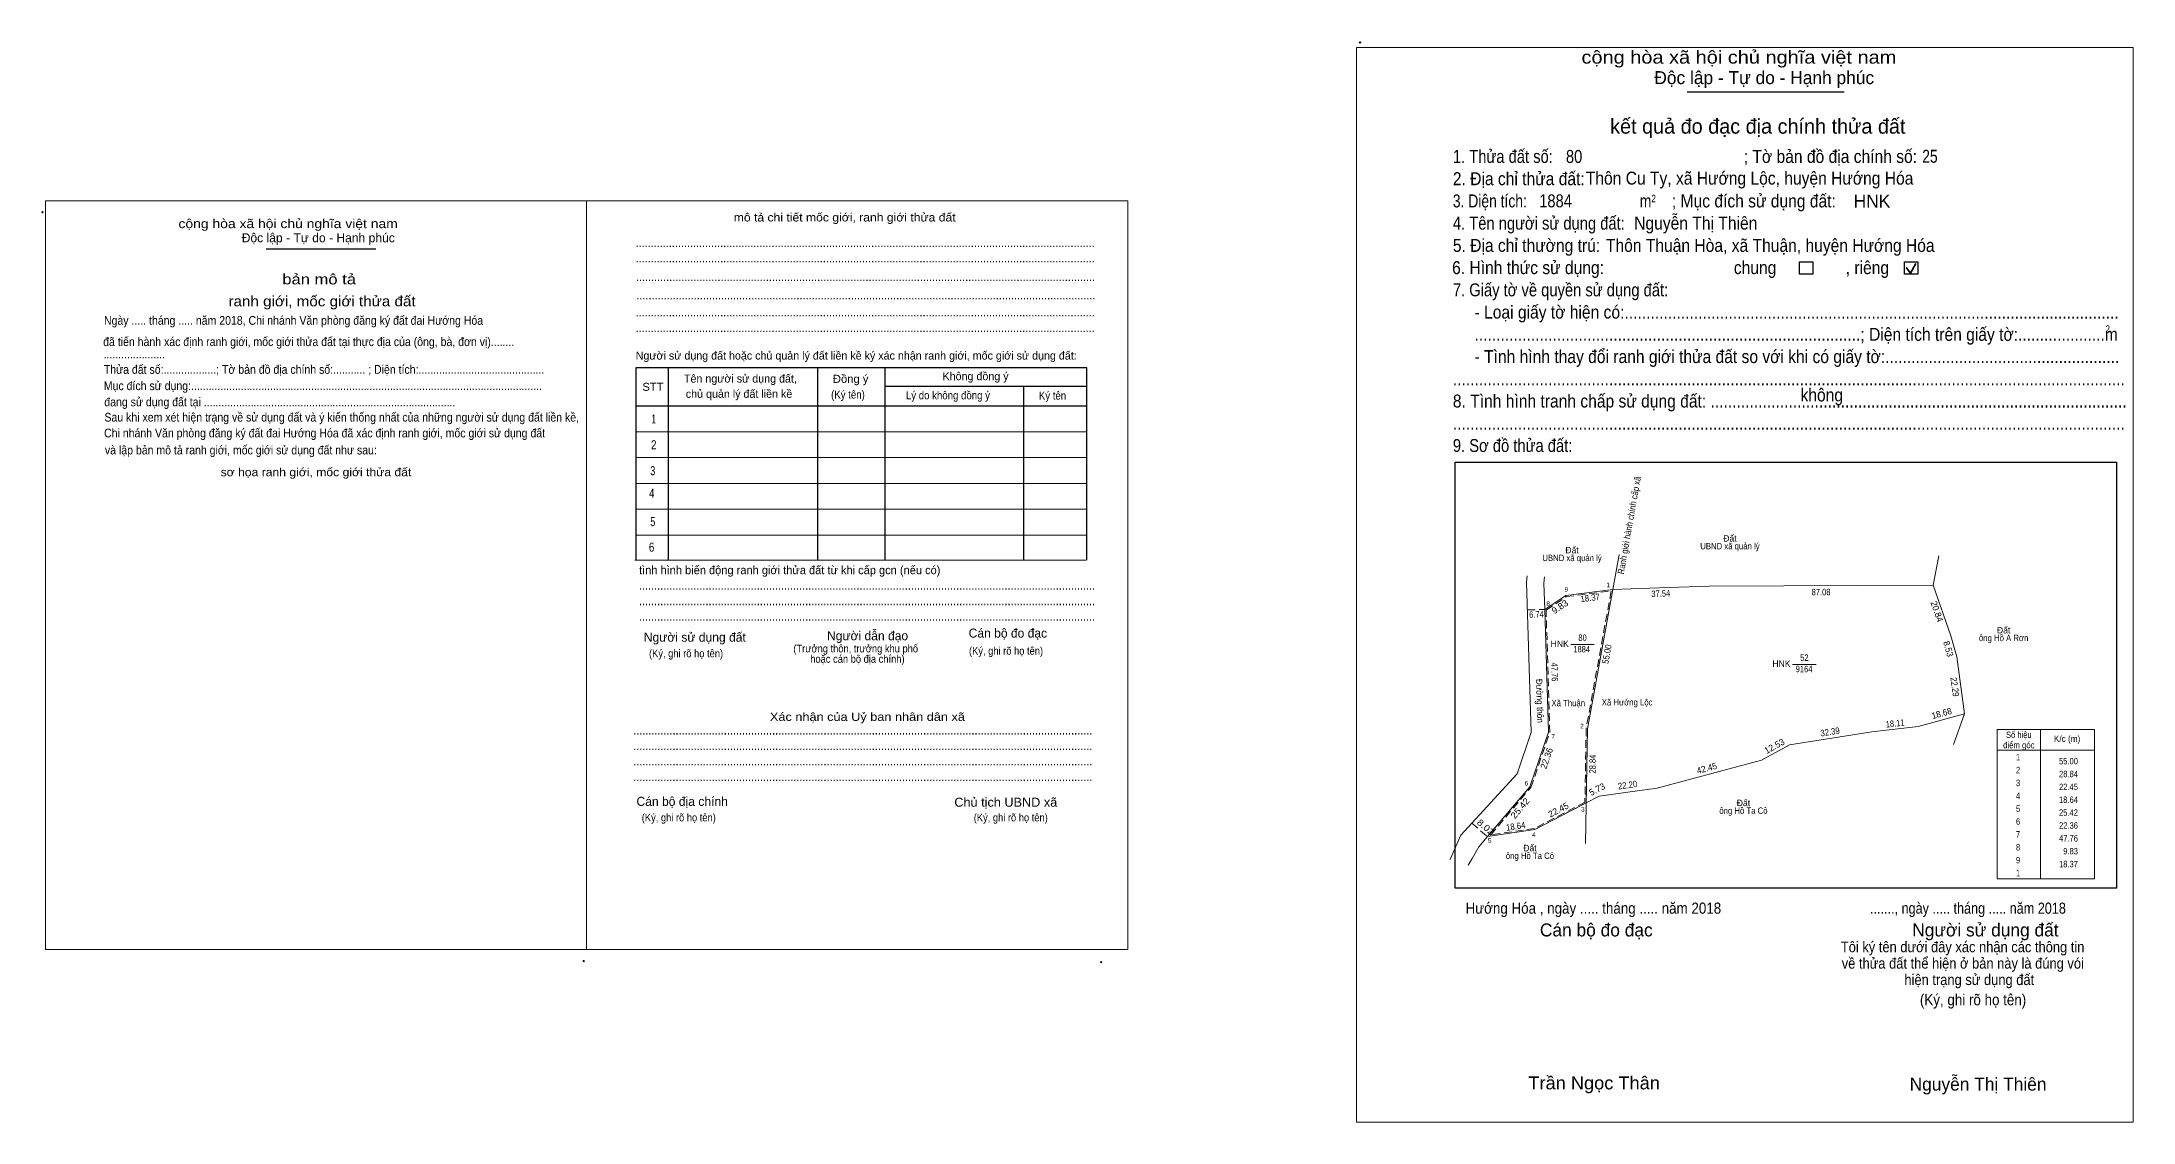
# Model space of a CAD drawing. Header units: metres. Extents: x 543366 to 546518, y 1827251 to 1827685.
# Drawn here: x 544208 to 545021, y 1827251 to 1827671 of the extents above; entities that cross this region are included whole.
import ezdxf
from ezdxf.enums import TextEntityAlignment as Align

# ---------------------------------------------------------------- set-up
doc = ezdxf.new("R2010")
doc.units = ezdxf.units.M
doc.header["$PDMODE"] = 32
doc.header["$PDSIZE"] = 0.5
doc.linetypes.add('DOTTED', pattern=[1.5, 0.3, -1.2])
doc.linetypes.add('MEDIUM_DASHED', pattern=[4.5, 3, -1.5])
for name, color, linetype, lineweight in [('1', 7, 'DOTTED', 13), ('10', 7, 'Continuous', 13), ('2', 7, 'Continuous', 13), ('23', 7, 'Continuous', 13), ('46', 7, 'Continuous', 13), ('51', 7, 'Continuous', 13), ('63', 7, 'Continuous', 13), ('7', 7, 'Continuous', 25)]:
    doc.layers.add(name, color=color, linetype=linetype, lineweight=lineweight)
doc.layers.add('16', color=7, linetype='Continuous')
doc.layers.add('6', color=7, linetype='Continuous')

msp = doc.modelspace()

# ---------------------------------------------------------------- linework, layer by layer
at = {"layer": '1', "linetype": 'Continuous'}
for points in [[(544832.72, 1827380.59), (544813.25, 1827377.93), (544808.17, 1827375.29), (544808.64, 1827404.13), (544818.47, 1827458.24), (544832.72, 1827458.72)], [(544832.72, 1827458.72), (544855.99, 1827459.5), (544943.07, 1827459.91), (544949.89, 1827440.22), (544952.24, 1827432.02), (544955.25, 1827409.93), (544937.25, 1827404.93), (544919.25, 1827402.93), (544887.25, 1827397.93), (544876.25, 1827391.93), (544835.25, 1827380.93), (544832.72, 1827380.59)], [(544788.25, 1827364.93), (544806.49, 1827374.42), (544808.17, 1827375.29)]]:
    msp.add_lwpolyline(points, dxfattribs=at)
msp.add_lwpolyline([(544818.47, 1827458.24), (544808.64, 1827404.13), (544808.17, 1827375.29), (544788.25, 1827364.93), (544769.81, 1827362.2), (544786.24, 1827381.6), (544793.51, 1827402.74), (544792.07, 1827450.48), (544800.25, 1827455.93)], close=True, dxfattribs=at)
at = {"layer": '1', "linetype": 'MEDIUM_DASHED'}
msp.add_lwpolyline([(544817.86, 1827457.66), (544808.14, 1827404.18), (544807.67, 1827375.6), (544788.09, 1827365.41), (544771.05, 1827362.89), (544786.68, 1827381.35), (544794.01, 1827402.66), (544792.58, 1827450.22), (544800.43, 1827455.45)], close=True, dxfattribs=at)
at = {"layer": '10'}
for p, q in [((544945.24, 1827471.27), (544943.07, 1827459.91)), ((544950.88, 1827397.96), (544955.25, 1827409.93))]:
    msp.add_line(p, q, dxfattribs=at)
for points in [[(544792.07, 1827450.48), (544791.76, 1827460.75), (544791.96, 1827463.12)], [(544943.07, 1827459.91), (544855.99, 1827459.5), (544832.72, 1827458.72), (544818.47, 1827458.24)], [(544952.24, 1827432.02), (544949.89, 1827440.22), (544943.07, 1827459.91)], [(544769.81, 1827362.2), (544786.24, 1827381.6), (544793.51, 1827402.74), (544792.07, 1827450.48)]]:
    msp.add_lwpolyline(points, dxfattribs=at)
at = {"layer": '10', "linetype": 'DOTTED'}
msp.add_lwpolyline([(544818.47, 1827458.24), (544808.64, 1827404.13), (544808.17, 1827375.29)], dxfattribs=at)
at = {"layer": '2', "lineweight": 25}
for p, q in [((544295.1, 1827590.67), (544337.64, 1827590.67)), ((544451.32, 1827544.41), (544451.32, 1827469.69)), ((544509.35, 1827544.11), (544509.35, 1827469.69)), ((544535.54, 1827544.11), (544535.54, 1827469.69)), ((544535.54, 1827537.19), (544614, 1827537.19)), ((544589.42, 1827537.19), (544589.42, 1827469.69)), ((544438.72, 1827529.56), (544614, 1827529.56))]:
    msp.add_line(p, q, dxfattribs=at)
at = {"layer": '2'}
for p, q in [((544438.72, 1827519.53), (544614, 1827519.53)), ((544438.72, 1827509.49), (544614, 1827509.49)), ((544438.72, 1827499.46), (544614, 1827499.46)), ((544438.72, 1827489.43), (544614, 1827489.43)), ((544438.72, 1827479.39), (544614, 1827479.39)), ((544438.41, 1827469.69), (544613.7, 1827469.69))]:
    msp.add_line(p, q, dxfattribs=at)
for points in [[(544209.22, 1827609.31), (544419.6, 1827609.31), (544419.6, 1827318.33), (544209.22, 1827318.33)], [(544419.6, 1827609.3), (544629.98, 1827609.3), (544629.98, 1827318.33), (544419.6, 1827318.33)], [(544419.61, 1827609.3), (544629.98, 1827609.3), (544629.98, 1827318.33), (544419.61, 1827318.33)]]:
    msp.add_lwpolyline(points, close=True, dxfattribs=at)
at = {"layer": '2', "lineweight": 25}
msp.add_lwpolyline([(544614, 1827469.69), (544614, 1827544.41), (544438.72, 1827544.41), (544438.72, 1827469.69)], dxfattribs=at)
at = {"layer": '2'}
for p in [(544208.1, 1827604.82), (544418.47, 1827313.84), (544619.58, 1827313.42)]:
    msp.add_point(p, dxfattribs=at)
at = {"layer": '23'}
for p, q in [((544755.44, 1827353.72), (544755.18, 1827353.12)), ((544762.34, 1827351.07), (544763.87, 1827353.72))]:
    msp.add_line(p, q, dxfattribs=at)
for points in [[(544785.28, 1827463.55), (544785.01, 1827461.08), (544786.72, 1827402.75)], [(544786.72, 1827402.75), (544781.39, 1827386.55), (544759.41, 1827362.74), (544755.44, 1827353.72)], [(544763.87, 1827353.72), (544766.48, 1827358.25), (544769.81, 1827362.2)]]:
    msp.add_lwpolyline(points, dxfattribs=at)
at = {"layer": '46'}
msp.add_line((544820.94, 1827471.79), (544820.81, 1827471.05), dxfattribs=at)
msp.add_lwpolyline([(544820.81, 1827471.05), (544808.64, 1827404.13), (544807.91, 1827359.56)], dxfattribs=at)
at = {"layer": '51'}
for p, q in [((544792.07, 1827450.48), (544800.25, 1827455.93)), ((544813.25, 1827377.93), (544808.17, 1827375.29)), ((544788.25, 1827364.93), (544769.81, 1827362.2))]:
    msp.add_line(p, q, dxfattribs=at)
for points in [[(544800.25, 1827455.93), (544806.49, 1827456.72), (544818.47, 1827458.24)], [(544952.24, 1827432.02), (544955.25, 1827409.93), (544937.25, 1827404.93), (544919.25, 1827402.93), (544887.25, 1827397.93), (544876.25, 1827391.93), (544835.25, 1827380.93)], [(544835.25, 1827380.93), (544832.72, 1827380.59), (544813.25, 1827377.93)]]:
    msp.add_lwpolyline(points, dxfattribs=at)
at = {"layer": '63', "linetype": 'MEDIUM_DASHED'}
for p, q in [((544785.33, 1827450.28), (544792.07, 1827450.48)), ((544763.69, 1827367.38), (544769.81, 1827362.2))]:
    msp.add_line(p, q, dxfattribs=at)
at = {"layer": '63'}
for p, q in [((544802.17, 1827436.89), (544811.3, 1827436.89)), ((544888.39, 1827429.15), (544897.52, 1827429.15)), ((544984.73, 1827403.77), (544984.73, 1827345.77)), ((545005.73, 1827403.77), (545005.73, 1827345.77)), ((544967.93, 1827395.77), (545005.73, 1827395.77))]:
    msp.add_line(p, q, dxfattribs=at)
msp.add_lwpolyline([(545005.73, 1827345.77), (544967.93, 1827345.77), (544967.93, 1827403.77), (545005.73, 1827403.77)], dxfattribs=at)
at = {"layer": '7'}
for p, q in [((544847.37, 1827651.65), (544908.42, 1827651.65)), ((544757.22, 1827507.65), (545014.26, 1827507.65)), ((545014.26, 1827507.65), (545014.26, 1827342.19))]:
    msp.add_line(p, q, dxfattribs=at)
at = {"layer": '7', "lineweight": 35}
for p, q in [((544932.53, 1827583.39), (544934.24, 1827581.16)), ((544934.24, 1827581.16), (544936.33, 1827584.9))]:
    msp.add_line(p, q, dxfattribs=at)
at = {"layer": '7', "lineweight": 13}
msp.add_lwpolyline([(544718.85, 1827668.84), (545020.78, 1827668.84), (545020.78, 1827251.24), (544718.85, 1827251.24)], close=True, dxfattribs=at)
at = {"layer": '7'}
for points in [[(544891.05, 1827585.62), (544896.24, 1827585.62), (544896.24, 1827580.79), (544891.05, 1827580.79)], [(544931.85, 1827585.62), (544937.04, 1827585.62), (544937.04, 1827580.79), (544931.85, 1827580.79)]]:
    msp.add_lwpolyline(points, close=True, dxfattribs=at)
msp.add_lwpolyline([(545014.26, 1827342.19), (544757.22, 1827342.19), (544757.22, 1827507.65)], dxfattribs=at)
msp.add_point((544720.2, 1827670.8), dxfattribs=at)

# ---------------------------------------------------------------- texts
at = {"layer": '1'}
for p in [(544797.86, 1827435.89), (544884.08, 1827428.15)]:
    msp.add_text('HNK', height=2.5, dxfattribs=at).set_placement(p, align=Align.CENTER)
at = {"layer": '1', "width": 0.85}
for s, p in [('1884', (544806.405, 1827433.79)), ('80', (544806.755, 1827438.25)), ('9164', (544892.855, 1827426.09)), ('52', (544892.97, 1827430.51))]:
    msp.add_text(s, height=2.5, dxfattribs=at).set_placement(p, align=Align.CENTER)
at = {"layer": '1'}
for s, height, width, p in [('Hướng Hóa , ngày ..... tháng ..... năm 2018', 4.32, 0.9, (544761.26, 1827332.24)), ('Trần Ngọc Thân', 5.04, 1.05, (544785.69, 1827263.98))]:
    msp.add_text(s, height=height, dxfattribs=dict(at, width=width)).set_placement(p)
msp.add_text('Nguyễn Thị Thiên', height=5.04, dxfattribs=at).set_placement((544933.89, 1827263.51))
at = {"layer": '16', "width": 0.9}
for s, p in [('Ngày ..... tháng ..... năm 2018, Chi nhánh Văn phòng đăng ký đất đai Hướng Hóa', (544232.01, 1827561.1)), (' đã tiến hành xác định ranh giới, mốc giới thửa đất tại thực địa của (ông, bà, đơn vị)........', (544230.55, 1827552.82)), ('.....................', (544231.85, 1827548.02)), ('Thửa đất số:..................; Tờ bản đồ địa chính số:........... ; Diện tích:...........................................', (544231.95, 1827542.04)), ('Mục đích sử dụng:........................................................................................................................', (544231.95, 1827535.7)), ('đang sử dụng đất tại ......................................................................................', (544232.13, 1827529.42)), ('Sau khi xem xét hiện trạng về sử dụng đất và ý kiến thống nhất của những người sử dụng đất liền kề,', (544232.19, 1827523.48)), ('Chi nhánh Văn phòng đăng ký đất đai Hướng Hóa đã xác định ranh giới, mốc giới sử dụng đất', (544232.05, 1827517.34)), (' và lập bản mô tả ranh giới, mốc giới sử dụng đất như sau:', (544231.23, 1827510.72))]:
    msp.add_text(s, height=3.4, dxfattribs=at).set_placement(p)
at = {"layer": '2'}
for s, height, width, p in [('cộng hòa xã hội chủ nghĩa việt nam', 3.511, 1.15, (544260.97, 1827598.66)), ('........................................................................................................................................................', 3.511, 0.9, (544438.65, 1827591.34)), ('........................................................................................................................................................', 3.511, 0.9, (544438.65, 1827585.32)), ('........................................................................................................................................................', 3.511, 0.9, (544438.79, 1827578.06)), ('........................................................................................................................................................', 3.511, 0.9, (544438.65, 1827564.32)), ('........................................................................................................................................................', 3.511, 0.9, (544438.65, 1827564.32)), ('........................................................................................................................................................', 3.511, 0.9, (544438.97, 1827570.96)), ('........................................................................................................................................................', 3.511, 0.9, (544438.65, 1827558.3)), ('Đồng ý', 3.11, 1.05, (544515.33, 1827538.54)), ('STT', 3.11, 1.05, (544441.29, 1827535.44)), ('(Ký tên)', 3.11, 0.9, (544514.65, 1827532.44)), ('Lý do không đồng ý', 3.11, 0.9, (544543.73, 1827532.14)), ('Ký tên', 3.11, 0.9, (544595.41, 1827532.02)), ('.......................................................................................................................................................', 3.511, 0.9, (544439.99, 1827458.16)), ('.......................................................................................................................................................', 3.511, 0.9, (544439.99, 1827452.14)), ('.......................................................................................................................................................', 3.511, 0.9, (544439.99, 1827446.12)), ('(Ký, ghi rõ họ tên)', 3.01, 0.9, (544443.87, 1827431.9)), ('(Ký, ghi rõ họ tên)', 3.01, 0.9, (544568.25, 1827432.9)), ('........................................................................................................................................................', 3.511, 0.9, (544437.73, 1827401.88)), ('........................................................................................................................................................', 3.511, 0.9, (544437.73, 1827395.86)), ('........................................................................................................................................................', 3.511, 0.9, (544437.73, 1827389.86)), ('........................................................................................................................................................', 3.511, 0.9, (544437.73, 1827383.84)), ('Chủ tịch UBND xã', 3.512, 1.05, (544562.55, 1827373.82)), ('(Ký, ghi rõ họ tên)', 3.01, 0.9, (544441.05, 1827368.12)), ('(Ký, ghi rõ họ tên)', 3.01, 0.9, (544570.09, 1827368.12))]:
    msp.add_text(s, height=height, dxfattribs=dict(at, width=width)).set_placement(p)
for s, height, p in [('Độc lập - Tự do - Hạnh phúc', 3.511, (544285.55, 1827593.16)), ('Người sử dụng đất hoặc chủ quản lý đất liền kề ký xác nhận ranh giới, mốc giới sử dụng đất:', 3.11, (544438.69, 1827547.58)), ('Tên người sử dụng đất,', 3.11, (544457.45, 1827538.64)), ('Không đồng ý', 3.11, (544557.97, 1827539.56)), ('chủ quản lý đất liền kề', 3.11, (544458.17, 1827532.72)), ('tình hình biến động ranh giới thửa đất từ khi cấp gcn (nếu có)', 3.21, (544439.99, 1827464.18)), ('Người dẫn đạo', 3.51, (544513.07, 1827438.5)), ('Cán bộ đo đạc', 3.504, (544568.13, 1827439.54)), ('Người sử dụng đất', 3.512, (544441.85, 1827437.94)), ('Cán bộ địa chính', 3.512, (544439.01, 1827374.14))]:
    msp.add_text(s, height=height, dxfattribs=at).set_placement(p)
for s, height, width, p in [('mô tả chi tiết mốc giới, ranh giới thửa đất', 3.21, 1.1, (544519.93, 1827601.24)), ('bản mô tả', 4.014, 1.2, (544315.65, 1827576.8)), ('ranh giới, mốc giới thửa đất', 4.014, 1.1, (544316.77, 1827568.26)), ('1', 3.512, 0.7, (544445.7, 1827522.74)), ('2', 3.512, 0.8, (544445.72, 1827512.72)), ('sơ họa ranh giới, mốc giới thửa đất', 3.21, 1.1, (544314.42, 1827502.24)), ('3', 3.512, 0.75, (544445.32, 1827502.64)), ('4', 3.512, 0.8, (544444.93, 1827493.88)), ('5', 3.512, 0.75, (544445.34, 1827482.86)), ('6', 3.512, 0.8, (544444.88, 1827472.92)), ('(Trưởng thôn, trưởng khu phố', 3.01, 0.9, (544524.21, 1827433.78)), ('hoặc cán bộ địa chính)', 3.01, 0.9, (544524.88, 1827429.76)), ('Xác nhận của Uỷ ban nhân dân xã', 3.212, 1.15, (544528.77, 1827407.16))]:
    msp.add_text(s, height=height, dxfattribs=dict(at, width=width)).set_placement(p, align=Align.CENTER)
at = {"layer": '6'}
msp.add_text('HNK', height=5.04, dxfattribs=at).set_placement((544912.14, 1827606.67))
at = {"layer": '6', "width": 0.9}
msp.add_text('Nguyễn Thị Thiên', height=5.04, dxfattribs=at).set_placement((544826.82, 1827598.1))
at = {"layer": '63'}
for s, rotation, width, p in [('Ranh giới hành chính cấp xã', 80.036, 0.9, (544826.118, 1827482.974)), ('87.08', 0.27, 0.85, (544899.459, 1827455.987)), ('9.83', 33.674, 1.05, (544798.622, 1827450.467)), ('18.37', 7.226, 0.9, (544809.858, 1827453.741)), ('37.54', 1.923, 0.85, (544837.178, 1827455.403)), ('6.74', 1.7, 0.85, (544788.863, 1827447.295)), ('55.00', 79.704, 0.9, (544817.42, 1827432.897)), ('8.53', 285.992, 0.95, (544947.747, 1827434.839)), ('47.76', 271.728, 0.85, (544794.65, 1827426.148)), ('Đường thôn', 271.679, 0.95, (544788.888, 1827414.937)), ('22.29', 277.759, 0.9, (544950.23, 1827420.214)), ('18.68', 15.524, 0.95, (544946.67, 1827408.923)), ('32.39', 8.881, 0.9, (544903.137, 1827401.677)), ('18.11', 6.34, 0.85, (544928.387, 1827404.961)), ('28.84', 89.066, 0.85, (544811.86, 1827390.375)), ('42.45', 15.018, 0.95, (544855.366, 1827387.566)), ('22.20', 7.765, 0.9, (544824.416, 1827381.014)), ('25.42', 49.738, 1.1, (544783.435, 1827372.422)), ('8.02', 319.755, 1.15, (544768.292, 1827364.911)), ('18.64', 8.421, 0.9, (544780.942, 1827364.988))]:
    msp.add_text(s, height=2.5, rotation=rotation, dxfattribs=dict(at, width=width)).set_placement(p, align=Align.CENTER)
for p in [(544802.655, 1827472.26), (544864.035, 1827476.84), (544970.435, 1827441.17), (544869.295, 1827374.04), (544786.295, 1827356.51)]:
    msp.add_text('Đất', height=2.5, dxfattribs=at).set_placement(p, align=Align.CENTER)
for s, width, p in [('UBND xã quản lý', 0.9, (544864.03, 1827473.84)), ('UBND xã quản lý', 0.9, (544802.65, 1827469.26)), ('ông Hồ A Rơn', 0.9, (544970.435, 1827438.17)), ('Xã Thuận', 0.9, (544801.195, 1827412.85)), ('Xã Hướng Lộc', 0.9, (544824.08, 1827413.17)), ('Số hiệu', 0.85, (544976.33, 1827400.52)), ('K/c (m)', 0.95, (544995.1, 1827398.99)), ('điểm góc', 0.9, (544976.33, 1827396.52)), (' 1', 0.75, (544975.625, 1827391.82)), (' 2', 0.85, (544975.63, 1827386.82)), (' 4', 0.85, (544975.625, 1827376.82)), (' 3', 0.8, (544975.63, 1827381.82)), ('ông Hồ Ta Cô', 0.9, (544869.29, 1827371.04)), (' 5', 0.8, (544975.63, 1827371.82)), (' 6', 0.85, (544975.63, 1827366.82)), (' 7', 0.8, (544975.63, 1827361.82)), ('ông Hồ Ta Cô', 0.9, (544786.29, 1827353.51)), (' 9', 0.85, (544975.625, 1827351.82)), (' 8', 0.8, (544975.63, 1827356.82)), (' 1', 0.75, (544975.625, 1827346.82))]:
    msp.add_text(s, height=2.5, dxfattribs=dict(at, width=width)).set_placement(p, align=Align.CENTER)
for s, height, width, p in [(' 9', 1.8, 0.9, (544801.14, 1827457.39)), (' 1', 1.8, 0.9, (544817.43, 1827459.11)), (' 8', 1.8, 0.95, (544794.07, 1827451.81)), (' 7', 1.8, 0.9, (544796.01, 1827400.24)), (' 2', 1.8, 0.9, (544807.22, 1827404.26)), ('55.00', 2.5, 0.85, (544999.3, 1827390.29)), ('28.84', 2.5, 0.85, (544999.3, 1827385.29)), (' 6', 1.8, 0.9, (544785.62, 1827382.05)), ('22.45', 2.5, 0.85, (544999.3, 1827380.29)), ('18.64', 2.5, 0.85, (544999.3, 1827375.29)), (' 3', 1.8, 0.95, (544807.55, 1827371.94)), ('25.42', 2.5, 0.85, (544999.3, 1827370.29)), (' 5', 1.8, 0.9, (544771.35, 1827359.8)), (' 4', 1.8, 0.95, (544788.51, 1827362.06)), ('47.76', 2.5, 0.85, (544999.3, 1827360.29)), ('22.36', 2.5, 0.85, (544999.3, 1827365.29)), ('9.83', 2.5, 0.85, (544999.3, 1827355.29)), ('18.37', 2.5, 0.85, (544999.3, 1827350.29))]:
    msp.add_text(s, height=height, dxfattribs=dict(at, width=width)).set_placement(p, align=Align.RIGHT)
for s, rotation, p in [('20.84', 289.104, (544943.329, 1827449.284)), ('22.36', 71.022, (544793.968, 1827392.243)), ('12.53', 28.61, (544881.926, 1827396.273)), ('5.73', 27.46, (544812.944, 1827379.456)), ('22.45', 27.478, (544797.948, 1827371.505))]:
    msp.add_text(s, height=2.5, rotation=rotation, dxfattribs=at).set_placement(p, align=Align.CENTER)
at = {"layer": '7'}
for s, height, width, p in [('cộng hòa xã hội chủ nghĩa việt nam', 5.04, 1.15, (544806.33, 1827662.58)), ('1. Thửa đất số:', 5.04, 0.85, (544756.33, 1827623.99)), ('; Tờ bản đồ địa chính số:', 5.04, 0.9, (544869.4, 1827623.99)), ('80', 5.04, 0.85, (544800.28, 1827623.99)), ('25', 5.04, 0.8, (544938.78, 1827624.06)), ('2. Địa chỉ thửa đất:', 5.04, 0.9, (544756.33, 1827615.35)), ('Thôn Cu Ty, xã Hướng Lộc, huyện Hướng Hóa', 5.04, 0.9, (544808.01, 1827615.56)), ('3. Diện tích:', 5.04, 0.8, (544756.33, 1827606.71)), ('1884', 5.04, 0.85, (544789.88, 1827606.74)), ('m', 5.04, 0.8, (544828.98, 1827606.71)), ('2', 2.88, 0.8, (544833.51, 1827608.72)), ('; Mục đích sử dụng đất:', 5.04, 0.9, (544841.47, 1827606.71)), ('4. Tên người sử dụng đất:', 5.04, 0.85, (544756.33, 1827598.07)), ('5. Địa chỉ thường trú:', 5.04, 0.9, (544756.33, 1827589.43)), ('Thôn Thuận Hòa, xã Thuận, huyện Hướng Hóa', 5.04, 0.9, (544815.84, 1827589.43)), ('6. Hình thức sử dụng:', 5.04, 0.9, (544756.04, 1827580.79)), ('chung                , riêng', 5.04, 0.9, (544865.55, 1827580.79)), ('7. Giấy tờ về quyền sử dụng đất:', 5.04, 0.85, (544756.33, 1827572.15)), ('     - Loại giấy tờ hiện có:..................................................................................................................', 5.04, 0.9, (544756.33, 1827563.51)), ('     .........................................................................................; Diện tích trên giấy tờ:....................m', 5.04, 0.9, (544756.33, 1827554.87)), ('2', 2.88, 0.8, (545010.06, 1827558.03)), ('     - Tình hình thay đổi ranh giới thửa đất so với khi có giấy tờ:......................................................', 5.04, 0.9, (544756.33, 1827546.23)), ('8. Tình hình tranh chấp sử dụng đất: ................................................................................................', 5.04, 0.9, (544756.33, 1827528.95)), ('...........................................................................................................................................................', 5.04, 0.9, (544756.33, 1827537.59)), ('không', 5.04, 0.9, (544891.47, 1827531.32)), ('9. Sơ đồ thửa đất:', 5.04, 0.85, (544756.33, 1827511.67)), ('...........................................................................................................................................................', 5.04, 0.9, (544756.33, 1827520.31)), ('......., ngày ..... tháng ..... năm 2018', 4.32, 0.85, (544918.47, 1827332.24)), ('(Ký, ghi rõ họ tên)', 4.32, 0.9, (544937.88, 1827296.67))]:
    msp.add_text(s, height=height, dxfattribs=dict(at, width=width)).set_placement(p)
for s, p in [('Độc lập - Tự do - Hạnh phúc', (544834.66, 1827654.62)), ('Cán bộ đo đạc', (544790.17, 1827323.42)), ('Người sử dụng đất', (544934.89, 1827323.42))]:
    msp.add_text(s, height=5.04, dxfattribs=at).set_placement(p)
msp.add_text('kết quả đo đạc địa chính thửa đất', height=5.76, dxfattribs=at).set_placement((544874.87, 1827635.36), align=Align.CENTER)
at = {"layer": '7', "width": 0.9}
for s, p in [('Tôi ký tên dưới đây xác nhận các thông tin', (544954.485, 1827317.27)), ('về thửa đất thể hiện ở bản này là đúng vói', (544954.56, 1827310.89)), ('hiện trạng sử dụng đất', (544957.075, 1827304.52))]:
    msp.add_text(s, height=4.164, dxfattribs=at).set_placement(p, align=Align.CENTER)

doc.saveas('drawing.dxf')
